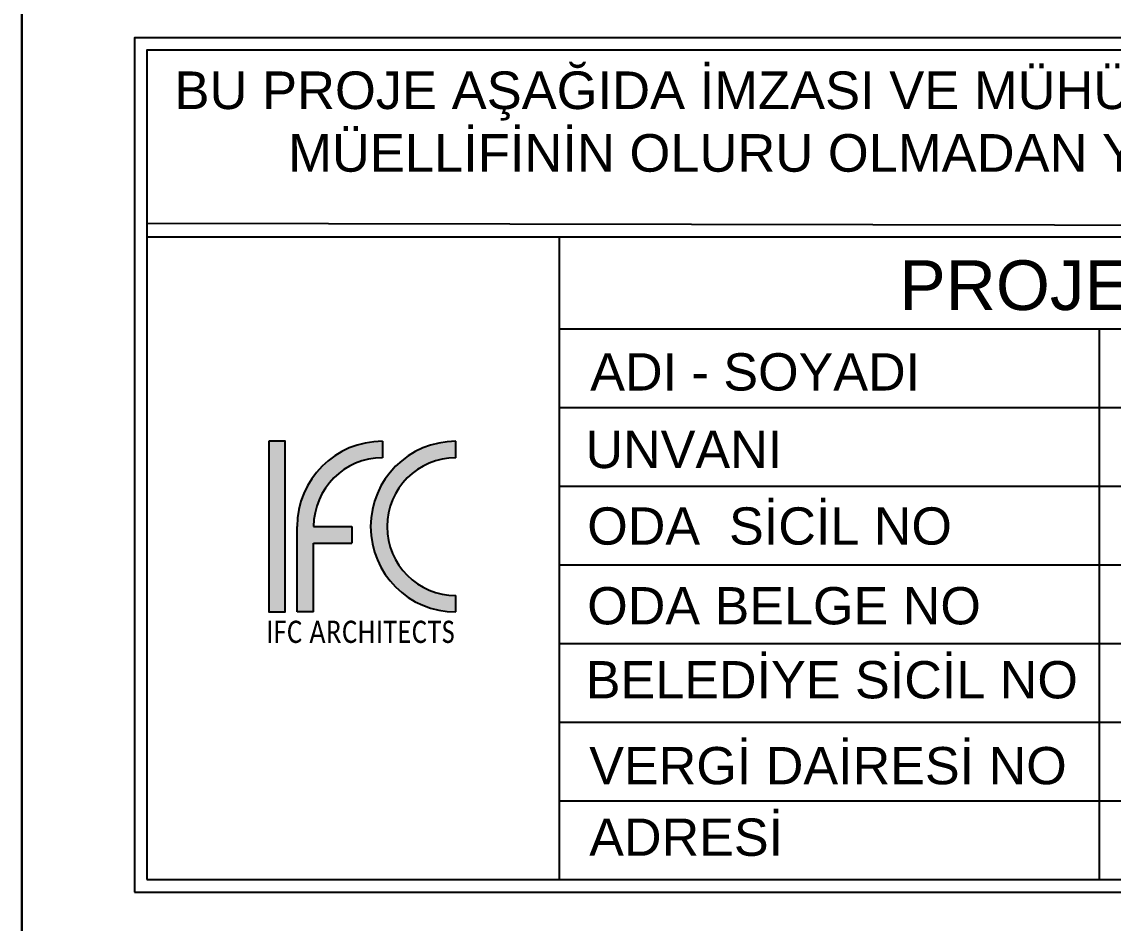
# Model space of a CAD drawing. Header units: millimetres. Extents: x 82776 to 137242, y 11666 to 27998.
# Drawn here: x 82776.4 to 83215.4, y 13092.2 to 13454.8 of the extents above; entities that cross this region are included whole.
import ezdxf

# ---------------------------------------------------------------- set-up
doc = ezdxf.new("R2010")
doc.units = ezdxf.units.MM
doc.layers.add('0_IFC_Legend_Text', color=7, linetype='Continuous')
doc.styles.add('Annotative', font='txt')
doc.styles.add('mahal', font='arial.ttf')

# ---------------------------------------------------------------- blocks, each defined once
blk = doc.blocks.new('IFC_2')
h = blk.add_hatch(color=256)
h.dxf.hatch_style = 1
h.paths.add_polyline_path([(0, 0), (0, -15.608), (1.512, -15.608), (1.512, 0)])
edge = h.paths.add_edge_path()
edge.add_line((17.12, -15.608), (17.12, -14.096))
edge.add_arc((17.12, -7.804), 6.292, 90, 270, ccw=False)
edge.add_line((17.12, -1.512), (17.12, 0))
edge.add_arc((17.12, -7.804), 7.804, 90, 270)
edge = h.paths.add_edge_path()
edge.add_line((7.591, -7.804), (7.591, -9.316))
edge.add_line((7.591, -9.316), (4.104, -9.316))
edge.add_line((4.104, -9.316), (4.104, -15.608))
edge.add_line((4.104, -15.608), (2.592, -15.608))
edge.add_line((2.592, -15.608), (2.592, -7.804))
edge.add_arc((10.396, -7.804), 7.804, 90, 180, ccw=False)
edge.add_line((10.396, 0), (10.396, -1.512))
edge.add_arc((10.396, -7.804), 6.292, 90, 180)
edge.add_line((4.104, -7.804), (7.591, -7.804))
for p, q in [((10.396, 0), (10.396, -1.512)), ((17.12, -1.512), (17.12, 0)), ((2.592, -15.608), (2.592, -7.804)), ((4.104, -7.804), (7.591, -7.804)), ((7.591, -7.804), (7.591, -9.316)), ((4.104, -15.608), (4.104, -9.316)), ((4.104, -9.316), (7.591, -9.316)), ((17.12, -15.608), (17.12, -14.096)), ((4.104, -15.608), (2.592, -15.608))]:
    blk.add_line(p, q)
blk.add_lwpolyline([(0, 0), (0, -15.608), (1.512, -15.608), (1.512, 0), (0, 0)])
for centre, radius, end in [((10.396, -7.804), 7.804, 180), ((17.12, -7.804), 7.804, 270), ((10.396, -7.804), 6.292, 180), ((17.12, -7.804), 6.292, 270)]:
    blk.add_arc(centre, radius, 90, end)
blk = doc.blocks.new('IFC_LOGO')
at = {"xscale": 0.8, "yscale": 0.8, "zscale": 0.8}
blk.add_blockref('IFC_2', (0, 0), dxfattribs=at)
at = {"insert": (-0.174, -13.119), "char_height": 1.635, "attachment_point": 1, "style": 'Annotative'}
blk.add_mtext_dynamic_manual_height_columns('\\pxqj;{\\fCalibri|b0|i0|c162|p34;\\W0.8;\\T1.05;IFC\\fCalibri Light|b0|i0|c162|p34; \\fCalibri|b0|i0|c162|p34;ARCHITECTS}', width=14.1085, gutter_width=12.5, heights=[7.753], dxfattribs=at)
blk = doc.blocks.new('BEYKOZ ANTET')
at = {"lineweight": 25}
for p, q in [((50.29, 1702.78, -1114.8), (999.6, 1702.78, -1114.8)), ((216.16, 1665.78, -1114.8), (757.95, 1665.78, -1114.8)), ((433.42, 1665.78, -1114.8), (433.42, 1444.12, -1114.8)), ((216.16, 1634.12, -1114.8), (757.95, 1634.12, -1114.8)), ((216.16, 1602.45, -1114.8), (757.95, 1602.45, -1114.8)), ((216.16, 1570.78, -1114.8), (757.95, 1570.78, -1114.8)), ((216.16, 1539.12, -1114.8), (757.95, 1539.12, -1114.8)), ((216.16, 1507.45, -1114.8), (757.95, 1507.45, -1114.8)), ((216.16, 1475.78, -1114.8), (757.95, 1475.78, -1114.8))]:
    blk.add_line(p, q, dxfattribs=at)
blk.add_lwpolyline([(1050, 0), (0, 0), (0, 3000), (1050, 3000)], close=True, dxfattribs=at)
at = {"lineweight": 25, "elevation": -1114.8}
for points in [[(45.29, 1439.12), (1004.6, 1439.12), (1004.6, 1782.78), (45.29, 1782.78)], [(50.29, 1708.2), (999.6, 1706.44), (999.6, 1777.78), (50.29, 1777.78)], [(50.29, 1444.12), (999.6, 1444.12), (999.6, 1777.78), (50.29, 1777.78)]]:
    blk.add_lwpolyline(points, close=True, dxfattribs=at)
blk.add_lwpolyline([(216.16, 1702.78), (216.16, 1444.12)], dxfattribs=at)
at = {"layer": '0_IFC_Legend_Text', "xscale": 5.5, "yscale": 5.5, "zscale": 5.5}
blk.add_blockref('IFC_LOGO', (99.33, 1620.48, -1114.8), dxfattribs=at)
at = {"style": 'mahal'}
for s, height, p in [('PROJE MÜELLİFİNİN', 20, (353.03, 1673.28, -1114.8)), ('ADI - SOYADI', 15, (228.65, 1640.91, -1114.8)), ('UNVANI', 15, (226.75, 1609.7, -1114.8)), ('ODA  SİCİL NO', 15, (227.46, 1578.9, -1114.8)), ('ODA BELGE NO', 15, (227.45, 1546.82, -1114.8)), ('BELEDİYE SİCİL NO', 15, (226.87, 1517.05, -1114.8)), ('VERGİ DAİRESİ NO', 15, (228.25, 1482.49, -1114.8)), ('ADRESİ', 15, (228.25, 1453.71, -1114.8))]:
    blk.add_text(s, height=height, dxfattribs=at).set_placement(p)
at = {"insert": (50.29, 1769.26, -1114.8), "char_height": 15.12, "attachment_point": 1, "style": 'mahal'}
blk.add_mtext_dynamic_manual_height_columns('\\pxqc;BU PROJE AŞAĞIDA İMZASI VE MÜHÜRÜ BULUNAN MİMAR TARAFINDAN HAZIRLANMIŞTIR.\\P MÜELLİFİNİN OLURU OLMADAN YAYINLANAMAZ, ÇOĞALTILAMAZ, KULLANILAMAZ.', width=949.3099, gutter_width=1, heights=[0], dxfattribs=at)

msp = doc.modelspace()

# ---------------------------------------------------------------- linework, layer by layer
msp.add_lwpolyline([(82776.39, 14665.56), (82776.39, 11665.56), (130001.05, 11665.56), (130001.05, 14665.56)], close=True)

# ---------------------------------------------------------------- block references
msp.add_blockref('BEYKOZ ANTET', (82776.39, 11665.56))

doc.saveas('drawing.dxf')
